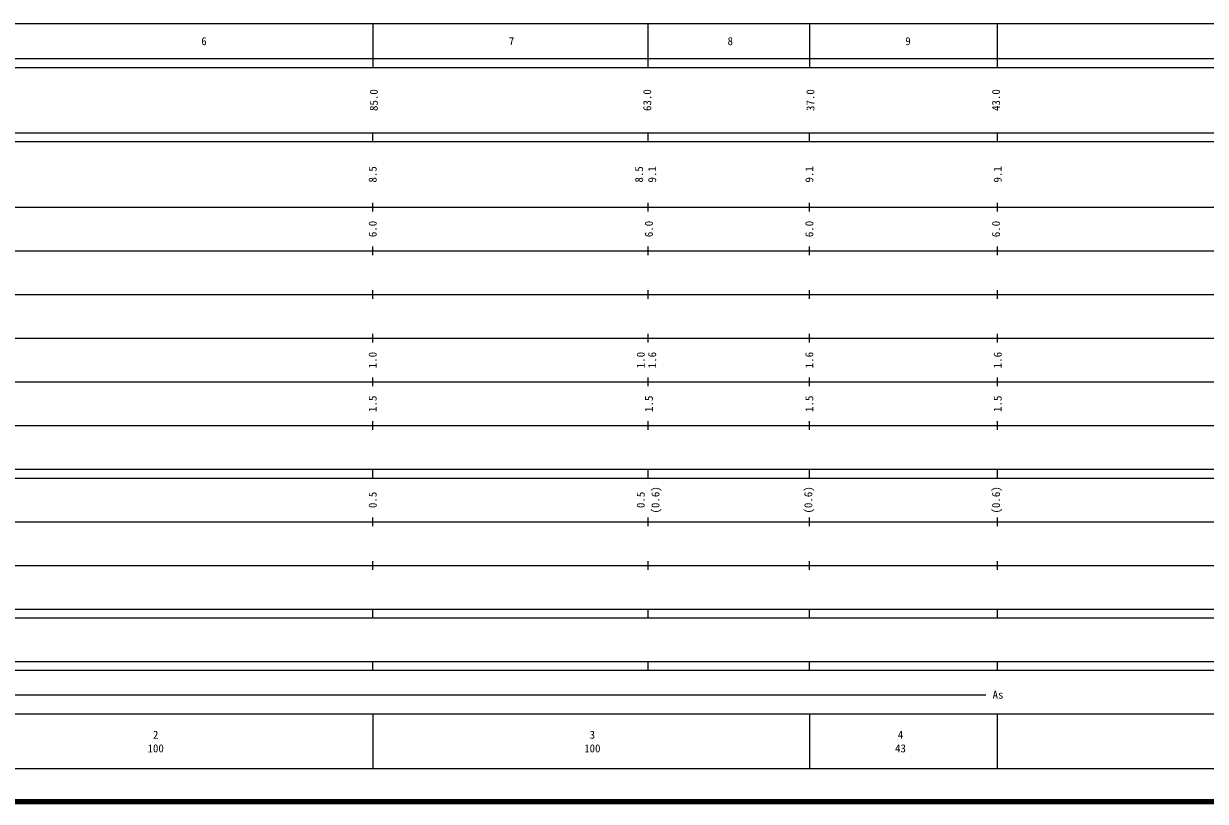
# Model space of a CAD drawing. Units: millimetres on the paper, enlarged 1000 times. Extents: x 40000 to 680000, y 20000 to 380000.
# Drawn here: x 188050 to 458687, y 20000 to 198000 of the extents above; entities that cross this region are included whole.
import ezdxf
from ezdxf.enums import TextEntityAlignment as Align

# ---------------------------------------------------------------- set-up
doc = ezdxf.new("R2010")
doc.units = ezdxf.units.MM
doc.header["$LTSCALE"] = 1000
doc.layers.add('M-TTL', color=2, linetype='Continuous', lineweight=140)
doc.layers.add('M-TTL-BAND', color=7, linetype='Continuous', lineweight=25)
doc.styles.add('ＭＳ ゴシック', font='')
doc.styles.get('ＭＳ ゴシック').set_extended_font_data('MS Gothic')

msp = doc.modelspace()

# ---------------------------------------------------------------- linework, layer by layer
at = {"layer": 'M-TTL'}
msp.add_line((40000, 20000), (680000, 20000), dxfattribs=at)
at = {"layer": 'M-TTL-BAND'}
for p, q in [((68000, 198000), (579000, 198000)), ((268000, 198000), (268000, 188000)), ((331000, 198000), (331000, 188000)), ((368000, 198000), (368000, 188000)), ((411000, 198000), (411000, 188000)), ((40000, 190000), (579000, 190000)), ((40000, 188000), (579000, 188000)), ((40000, 173000), (579000, 173000)), ((40000, 171000), (579000, 171000)), ((268000, 171000), (268000, 173000)), ((331000, 173000), (331000, 171000)), ((368000, 171000), (368000, 173000)), ((411000, 173000), (411000, 171000)), ((268000, 155000), (268000, 157000)), ((331000, 157000), (331000, 155000)), ((368000, 155000), (368000, 157000)), ((411000, 157000), (411000, 155000)), ((40000, 156000), (579000, 156000)), ((268000, 145000), (268000, 147000)), ((331000, 147000), (331000, 145000)), ((368000, 145000), (368000, 147000)), ((411000, 147000), (411000, 145000)), ((46000, 146000), (579000, 146000)), ((52000, 136000), (579000, 136000)), ((268000, 135000), (268000, 137000)), ((331000, 137000), (331000, 135000)), ((368000, 135000), (368000, 137000)), ((411000, 137000), (411000, 135000)), ((46000, 126000), (579000, 126000)), ((268000, 125000), (268000, 127000)), ((331000, 127000), (331000, 125000)), ((368000, 125000), (368000, 127000)), ((411000, 127000), (411000, 125000)), ((268000, 115000), (268000, 117000)), ((331000, 117000), (331000, 115000)), ((368000, 115000), (368000, 117000)), ((411000, 117000), (411000, 115000)), ((52000, 116000), (579000, 116000)), ((46000, 106000), (579000, 106000)), ((268000, 105000), (268000, 107000)), ((331000, 107000), (331000, 105000)), ((368000, 105000), (368000, 107000)), ((411000, 107000), (411000, 105000)), ((40000, 96000), (579000, 96000)), ((268000, 94000), (268000, 96000)), ((331000, 96000), (331000, 94000)), ((368000, 94000), (368000, 96000)), ((411000, 96000), (411000, 94000)), ((40000, 94000), (579000, 94000)), ((49000, 84000), (579000, 84000)), ((268000, 83000), (268000, 85000)), ((331000, 85000), (331000, 83000)), ((368000, 83000), (368000, 85000)), ((411000, 85000), (411000, 83000)), ((40000, 74000), (579000, 74000)), ((268000, 73000), (268000, 75000)), ((331000, 75000), (331000, 73000)), ((368000, 73000), (368000, 75000)), ((411000, 75000), (411000, 73000)), ((40000, 64000), (579000, 64000)), ((268000, 62000), (268000, 64000)), ((331000, 64000), (331000, 62000)), ((368000, 62000), (368000, 64000)), ((411000, 64000), (411000, 62000)), ((40000, 62000), (579000, 62000)), ((40000, 52000), (579000, 52000)), ((268000, 50000), (268000, 52000)), ((331000, 52000), (331000, 50000)), ((368000, 50000), (368000, 52000)), ((411000, 52000), (411000, 50000)), ((40000, 50000), (579000, 50000)), ((70805, 44406), (408405, 44406)), ((40000, 40000), (579000, 40000)), ((268000, 40000), (268000, 27500)), ((368000, 40000), (368000, 27500)), ((411000, 40000), (411000, 27500)), ((68000, 27500), (579000, 27500))]:
    msp.add_line(p, q, dxfattribs=at)

# ---------------------------------------------------------------- texts
at = {"layer": 'M-TTL-BAND', "style": 'ＭＳ ゴシック'}
for s, p in [('6', (229353, 194000)), ('7', (299791, 194000)), ('8', (349881, 194000)), ('9', (390585, 194000)), ('As', (411202, 44406)), ('2', (218288, 35238)), ('3', (318288, 35238)), ('4', (388872, 35238)), ('100', (218288, 32131)), ('100', (318288, 32131)), ('43', (388872, 32131))]:
    msp.add_text(s, height=1833, dxfattribs=at).set_placement(p, align=Align.MIDDLE_CENTER)
for s, p in [('85.0', (268231, 180500)), ('63.0', (330864, 180500)), ('37.0', (368231, 180500)), ('43.0', (410742, 180500)), ('8.5', (267979, 163500)), ('8.5', (328989, 163500)), ('9.1', (331989, 163500)), ('9.1', (367979, 163500)), ('9.1', (411117, 163500)), ('6.0', (267979, 151000)), ('6.0', (331239, 151000)), ('6.0', (367979, 151000)), ('6.0', (410742, 151000)), ('1.0', (267979, 121000)), ('1.0', (329364, 121000)), ('1.6', (331989, 121000)), ('1.6', (367979, 121000)), ('1.6', (411117, 121000)), ('1.5', (267979, 111000)), ('1.5', (331239, 111000)), ('1.5', (367979, 111000)), ('1.5', (411117, 111000)), ('0.5', (267979, 89000)), ('0.5', (329364, 89000)), ('(0.6)', (332739, 89000)), ('(0.6)', (367742, 89000)), ('(0.6)', (410742, 89000))]:
    msp.add_text(s, height=1833, rotation=90, dxfattribs=at).set_placement(p, align=Align.MIDDLE_CENTER)

doc.saveas('drawing.dxf')
